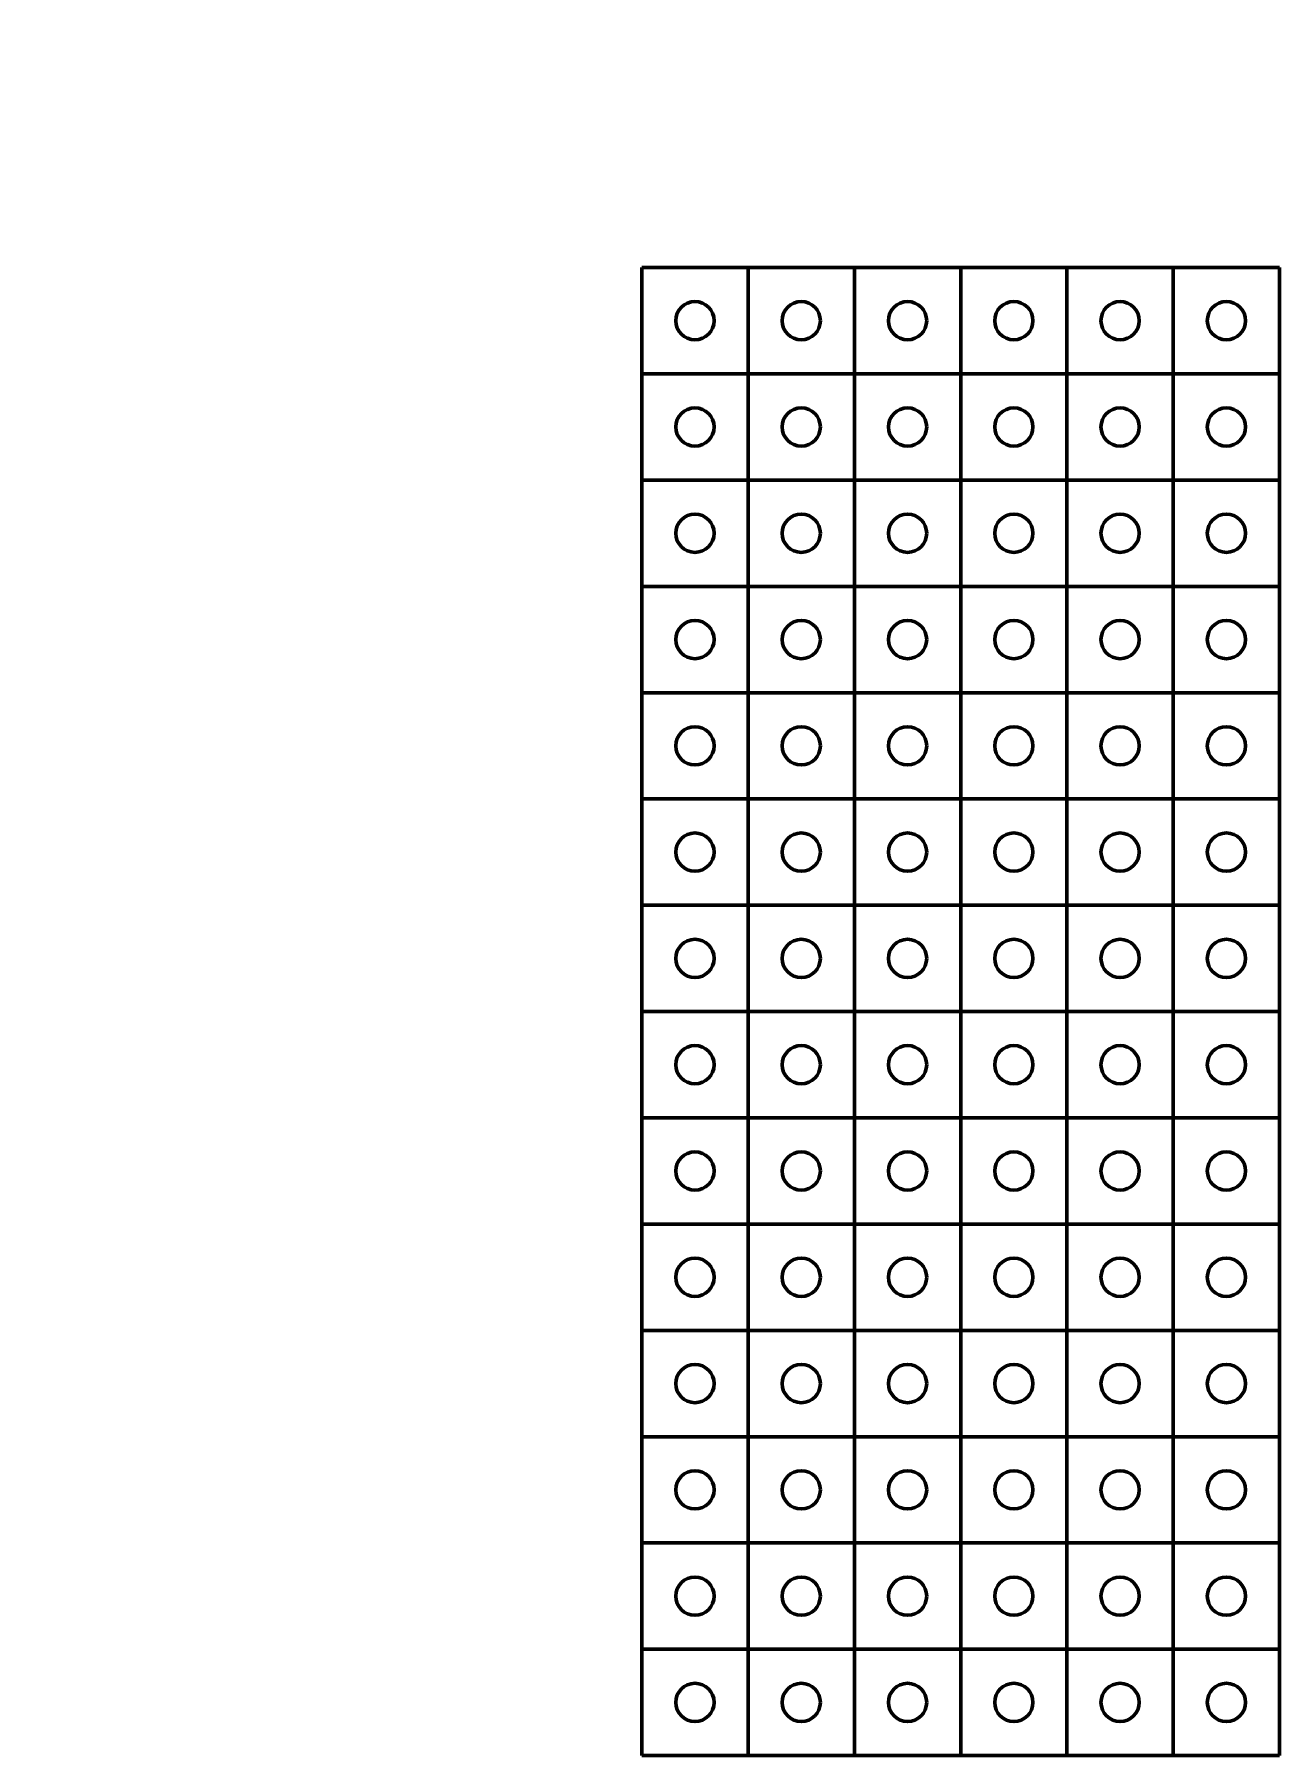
# Model space of a CAD drawing. Header units: millimetres. Extents: x -1927 to 2668, y -5887 to -3281.
# Drawn here: x 2082 to 2668, y -4196 to -3386 of the extents above; entities that cross this region are included whole.
import ezdxf

# ---------------------------------------------------------------- set-up
doc = ezdxf.new("R2010")
doc.units = ezdxf.units.MM
doc.linetypes.add('K5LT_BASIC', pattern=[0])

# ---------------------------------------------------------------- blocks, each defined once
blk = doc.blocks.new('U989')
at = {"color": 150, "linetype": 'K5LT_BASIC', "lineweight": 60, "true_color": 0x0080ff}
for p, q in [((2417.58, -4145.74), (2367.58, -4145.74)), ((2367.58, -4145.74), (2367.58, -4195.74)), ((2417.58, -4195.74), (2417.58, -4145.74)), ((2367.58, -4195.74), (2417.58, -4195.74))]:
    blk.add_line(p, q, dxfattribs=at)
blk = doc.blocks.new('U990')
at = {"color": 150, "linetype": 'K5LT_BASIC', "lineweight": 60, "true_color": 0x0080ff}
for p, q in [((2417.58, -4095.74), (2367.58, -4095.74)), ((2367.58, -4095.74), (2367.58, -4145.74)), ((2417.58, -4145.74), (2417.58, -4095.74)), ((2367.58, -4145.74), (2417.58, -4145.74))]:
    blk.add_line(p, q, dxfattribs=at)
blk = doc.blocks.new('U991')
at = {"color": 150, "linetype": 'K5LT_BASIC', "lineweight": 60, "true_color": 0x0080ff}
for p, q in [((2417.58, -4045.74), (2367.58, -4045.74)), ((2367.58, -4045.74), (2367.58, -4095.74)), ((2417.58, -4095.74), (2417.58, -4045.74)), ((2367.58, -4095.74), (2417.58, -4095.74))]:
    blk.add_line(p, q, dxfattribs=at)
blk = doc.blocks.new('U992')
at = {"color": 150, "linetype": 'K5LT_BASIC', "lineweight": 60, "true_color": 0x0080ff}
for p, q in [((2417.58, -3995.74), (2367.58, -3995.74)), ((2367.58, -3995.74), (2367.58, -4045.74)), ((2417.58, -4045.74), (2417.58, -3995.74)), ((2367.58, -4045.74), (2417.58, -4045.74))]:
    blk.add_line(p, q, dxfattribs=at)
blk = doc.blocks.new('U993')
at = {"color": 150, "linetype": 'K5LT_BASIC', "lineweight": 60, "true_color": 0x0080ff}
for p, q in [((2417.58, -3945.74), (2367.58, -3945.74)), ((2367.58, -3945.74), (2367.58, -3995.74)), ((2417.58, -3995.74), (2417.58, -3945.74)), ((2367.58, -3995.74), (2417.58, -3995.74))]:
    blk.add_line(p, q, dxfattribs=at)
blk = doc.blocks.new('U994')
at = {"color": 150, "linetype": 'K5LT_BASIC', "lineweight": 60, "true_color": 0x0080ff}
for p, q in [((2417.58, -3895.74), (2367.58, -3895.74)), ((2367.58, -3895.74), (2367.58, -3945.74)), ((2417.58, -3945.74), (2417.58, -3895.74)), ((2367.58, -3945.74), (2417.58, -3945.74))]:
    blk.add_line(p, q, dxfattribs=at)
blk = doc.blocks.new('U995')
at = {"color": 150, "linetype": 'K5LT_BASIC', "lineweight": 60, "true_color": 0x0080ff}
for p, q in [((2417.58, -3845.74), (2367.58, -3845.74)), ((2367.58, -3845.74), (2367.58, -3895.74)), ((2417.58, -3895.74), (2417.58, -3845.74)), ((2367.58, -3895.74), (2417.58, -3895.74))]:
    blk.add_line(p, q, dxfattribs=at)
blk = doc.blocks.new('U996')
at = {"color": 150, "linetype": 'K5LT_BASIC', "lineweight": 60, "true_color": 0x0080ff}
for p, q in [((2417.58, -3795.74), (2367.58, -3795.74)), ((2367.58, -3795.74), (2367.58, -3845.74)), ((2417.58, -3845.74), (2417.58, -3795.74)), ((2367.58, -3845.74), (2417.58, -3845.74))]:
    blk.add_line(p, q, dxfattribs=at)
blk = doc.blocks.new('U997')
at = {"color": 150, "linetype": 'K5LT_BASIC', "lineweight": 60, "true_color": 0x0080ff}
for p, q in [((2417.58, -3745.74), (2367.58, -3745.74)), ((2367.58, -3745.74), (2367.58, -3795.74)), ((2417.58, -3795.74), (2417.58, -3745.74)), ((2367.58, -3795.74), (2417.58, -3795.74))]:
    blk.add_line(p, q, dxfattribs=at)
blk = doc.blocks.new('U998')
at = {"color": 150, "linetype": 'K5LT_BASIC', "lineweight": 60, "true_color": 0x0080ff}
for p, q in [((2417.58, -3695.74), (2367.58, -3695.74)), ((2367.58, -3695.74), (2367.58, -3745.74)), ((2417.58, -3745.74), (2417.58, -3695.74)), ((2367.58, -3745.74), (2417.58, -3745.74))]:
    blk.add_line(p, q, dxfattribs=at)
blk = doc.blocks.new('U999')
at = {"color": 150, "linetype": 'K5LT_BASIC', "lineweight": 60, "true_color": 0x0080ff}
for p, q in [((2417.58, -3645.74), (2367.58, -3645.74)), ((2367.58, -3645.74), (2367.58, -3695.74)), ((2417.58, -3695.74), (2417.58, -3645.74)), ((2367.58, -3695.74), (2417.58, -3695.74))]:
    blk.add_line(p, q, dxfattribs=at)
blk = doc.blocks.new('U1000')
at = {"color": 150, "linetype": 'K5LT_BASIC', "lineweight": 60, "true_color": 0x0080ff}
for p, q in [((2417.58, -3595.74), (2367.58, -3595.74)), ((2367.58, -3595.74), (2367.58, -3645.74)), ((2417.58, -3645.74), (2417.58, -3595.74)), ((2367.58, -3645.74), (2417.58, -3645.74))]:
    blk.add_line(p, q, dxfattribs=at)
blk = doc.blocks.new('U1001')
at = {"color": 150, "linetype": 'K5LT_BASIC', "lineweight": 60, "true_color": 0x0080ff}
for p, q in [((2417.58, -3545.74), (2367.58, -3545.74)), ((2367.58, -3545.74), (2367.58, -3595.74)), ((2417.58, -3595.74), (2417.58, -3545.74)), ((2367.58, -3595.74), (2417.58, -3595.74))]:
    blk.add_line(p, q, dxfattribs=at)
blk = doc.blocks.new('U1002')
at = {"color": 150, "linetype": 'K5LT_BASIC', "lineweight": 60, "true_color": 0x0080ff}
for p, q in [((2417.58, -3495.74), (2367.58, -3495.74)), ((2367.58, -3495.74), (2367.58, -3545.74)), ((2417.58, -3545.74), (2417.58, -3495.74)), ((2367.58, -3545.74), (2417.58, -3545.74))]:
    blk.add_line(p, q, dxfattribs=at)
blk = doc.blocks.new('U1003')
at = {"color": 150, "linetype": 'K5LT_BASIC', "lineweight": 60, "true_color": 0x0080ff}
for p, q in [((2467.58, -4145.74), (2417.58, -4145.74)), ((2417.58, -4145.74), (2417.58, -4195.74)), ((2467.58, -4195.74), (2467.58, -4145.74)), ((2417.58, -4195.74), (2467.58, -4195.74))]:
    blk.add_line(p, q, dxfattribs=at)
blk = doc.blocks.new('U1004')
at = {"color": 150, "linetype": 'K5LT_BASIC', "lineweight": 60, "true_color": 0x0080ff}
for p, q in [((2467.58, -4095.74), (2417.58, -4095.74)), ((2417.58, -4095.74), (2417.58, -4145.74)), ((2467.58, -4145.74), (2467.58, -4095.74)), ((2417.58, -4145.74), (2467.58, -4145.74))]:
    blk.add_line(p, q, dxfattribs=at)
blk = doc.blocks.new('U1005')
at = {"color": 150, "linetype": 'K5LT_BASIC', "lineweight": 60, "true_color": 0x0080ff}
for p, q in [((2467.58, -4045.74), (2417.58, -4045.74)), ((2417.58, -4045.74), (2417.58, -4095.74)), ((2467.58, -4095.74), (2467.58, -4045.74)), ((2417.58, -4095.74), (2467.58, -4095.74))]:
    blk.add_line(p, q, dxfattribs=at)
blk = doc.blocks.new('U1006')
at = {"color": 150, "linetype": 'K5LT_BASIC', "lineweight": 60, "true_color": 0x0080ff}
for p, q in [((2467.58, -3995.74), (2417.58, -3995.74)), ((2417.58, -3995.74), (2417.58, -4045.74)), ((2467.58, -4045.74), (2467.58, -3995.74)), ((2417.58, -4045.74), (2467.58, -4045.74))]:
    blk.add_line(p, q, dxfattribs=at)
blk = doc.blocks.new('U1007')
at = {"color": 150, "linetype": 'K5LT_BASIC', "lineweight": 60, "true_color": 0x0080ff}
for p, q in [((2467.58, -3945.74), (2417.58, -3945.74)), ((2417.58, -3945.74), (2417.58, -3995.74)), ((2467.58, -3995.74), (2467.58, -3945.74)), ((2417.58, -3995.74), (2467.58, -3995.74))]:
    blk.add_line(p, q, dxfattribs=at)
blk = doc.blocks.new('U1008')
at = {"color": 150, "linetype": 'K5LT_BASIC', "lineweight": 60, "true_color": 0x0080ff}
for p, q in [((2467.58, -3895.74), (2417.58, -3895.74)), ((2417.58, -3895.74), (2417.58, -3945.74)), ((2467.58, -3945.74), (2467.58, -3895.74)), ((2417.58, -3945.74), (2467.58, -3945.74))]:
    blk.add_line(p, q, dxfattribs=at)
blk = doc.blocks.new('U1009')
at = {"color": 150, "linetype": 'K5LT_BASIC', "lineweight": 60, "true_color": 0x0080ff}
for p, q in [((2467.58, -3845.74), (2417.58, -3845.74)), ((2417.58, -3845.74), (2417.58, -3895.74)), ((2467.58, -3895.74), (2467.58, -3845.74)), ((2417.58, -3895.74), (2467.58, -3895.74))]:
    blk.add_line(p, q, dxfattribs=at)
blk = doc.blocks.new('U1010')
at = {"color": 150, "linetype": 'K5LT_BASIC', "lineweight": 60, "true_color": 0x0080ff}
for p, q in [((2467.58, -3795.74), (2417.58, -3795.74)), ((2417.58, -3795.74), (2417.58, -3845.74)), ((2467.58, -3845.74), (2467.58, -3795.74)), ((2417.58, -3845.74), (2467.58, -3845.74))]:
    blk.add_line(p, q, dxfattribs=at)
blk = doc.blocks.new('U1011')
at = {"color": 150, "linetype": 'K5LT_BASIC', "lineweight": 60, "true_color": 0x0080ff}
for p, q in [((2467.58, -3745.74), (2417.58, -3745.74)), ((2417.58, -3745.74), (2417.58, -3795.74)), ((2467.58, -3795.74), (2467.58, -3745.74)), ((2417.58, -3795.74), (2467.58, -3795.74))]:
    blk.add_line(p, q, dxfattribs=at)
blk = doc.blocks.new('U1012')
at = {"color": 150, "linetype": 'K5LT_BASIC', "lineweight": 60, "true_color": 0x0080ff}
for p, q in [((2467.58, -3695.74), (2417.58, -3695.74)), ((2417.58, -3695.74), (2417.58, -3745.74)), ((2467.58, -3745.74), (2467.58, -3695.74)), ((2417.58, -3745.74), (2467.58, -3745.74))]:
    blk.add_line(p, q, dxfattribs=at)
blk = doc.blocks.new('U1013')
at = {"color": 150, "linetype": 'K5LT_BASIC', "lineweight": 60, "true_color": 0x0080ff}
for p, q in [((2467.58, -3645.74), (2417.58, -3645.74)), ((2417.58, -3645.74), (2417.58, -3695.74)), ((2467.58, -3695.74), (2467.58, -3645.74)), ((2417.58, -3695.74), (2467.58, -3695.74))]:
    blk.add_line(p, q, dxfattribs=at)
blk = doc.blocks.new('U1014')
at = {"color": 150, "linetype": 'K5LT_BASIC', "lineweight": 60, "true_color": 0x0080ff}
for p, q in [((2467.58, -3595.74), (2417.58, -3595.74)), ((2417.58, -3595.74), (2417.58, -3645.74)), ((2467.58, -3645.74), (2467.58, -3595.74)), ((2417.58, -3645.74), (2467.58, -3645.74))]:
    blk.add_line(p, q, dxfattribs=at)
blk = doc.blocks.new('U1015')
at = {"color": 150, "linetype": 'K5LT_BASIC', "lineweight": 60, "true_color": 0x0080ff}
for p, q in [((2467.58, -3545.74), (2417.58, -3545.74)), ((2417.58, -3545.74), (2417.58, -3595.74)), ((2467.58, -3595.74), (2467.58, -3545.74)), ((2417.58, -3595.74), (2467.58, -3595.74))]:
    blk.add_line(p, q, dxfattribs=at)
blk = doc.blocks.new('U1016')
at = {"color": 150, "linetype": 'K5LT_BASIC', "lineweight": 60, "true_color": 0x0080ff}
for p, q in [((2467.58, -3495.74), (2417.58, -3495.74)), ((2417.58, -3495.74), (2417.58, -3545.74)), ((2467.58, -3545.74), (2467.58, -3495.74)), ((2417.58, -3545.74), (2467.58, -3545.74))]:
    blk.add_line(p, q, dxfattribs=at)
blk = doc.blocks.new('U1017')
at = {"color": 150, "linetype": 'K5LT_BASIC', "lineweight": 60, "true_color": 0x0080ff}
for p, q in [((2517.58, -4145.74), (2467.58, -4145.74)), ((2467.58, -4145.74), (2467.58, -4195.74)), ((2517.58, -4195.74), (2517.58, -4145.74)), ((2467.58, -4195.74), (2517.58, -4195.74))]:
    blk.add_line(p, q, dxfattribs=at)
blk = doc.blocks.new('U1018')
at = {"color": 150, "linetype": 'K5LT_BASIC', "lineweight": 60, "true_color": 0x0080ff}
for p, q in [((2517.58, -4095.74), (2467.58, -4095.74)), ((2467.58, -4095.74), (2467.58, -4145.74)), ((2517.58, -4145.74), (2517.58, -4095.74)), ((2467.58, -4145.74), (2517.58, -4145.74))]:
    blk.add_line(p, q, dxfattribs=at)
blk = doc.blocks.new('U1019')
at = {"color": 150, "linetype": 'K5LT_BASIC', "lineweight": 60, "true_color": 0x0080ff}
for p, q in [((2517.58, -4045.74), (2467.58, -4045.74)), ((2467.58, -4045.74), (2467.58, -4095.74)), ((2517.58, -4095.74), (2517.58, -4045.74)), ((2467.58, -4095.74), (2517.58, -4095.74))]:
    blk.add_line(p, q, dxfattribs=at)
blk = doc.blocks.new('U1020')
at = {"color": 150, "linetype": 'K5LT_BASIC', "lineweight": 60, "true_color": 0x0080ff}
for p, q in [((2517.58, -3995.74), (2467.58, -3995.74)), ((2467.58, -3995.74), (2467.58, -4045.74)), ((2517.58, -4045.74), (2517.58, -3995.74)), ((2467.58, -4045.74), (2517.58, -4045.74))]:
    blk.add_line(p, q, dxfattribs=at)
blk = doc.blocks.new('U1021')
at = {"color": 150, "linetype": 'K5LT_BASIC', "lineweight": 60, "true_color": 0x0080ff}
for p, q in [((2517.58, -3945.74), (2467.58, -3945.74)), ((2467.58, -3945.74), (2467.58, -3995.74)), ((2517.58, -3995.74), (2517.58, -3945.74)), ((2467.58, -3995.74), (2517.58, -3995.74))]:
    blk.add_line(p, q, dxfattribs=at)
blk = doc.blocks.new('U1022')
at = {"color": 150, "linetype": 'K5LT_BASIC', "lineweight": 60, "true_color": 0x0080ff}
for p, q in [((2517.58, -3895.74), (2467.58, -3895.74)), ((2467.58, -3895.74), (2467.58, -3945.74)), ((2517.58, -3945.74), (2517.58, -3895.74)), ((2467.58, -3945.74), (2517.58, -3945.74))]:
    blk.add_line(p, q, dxfattribs=at)
blk = doc.blocks.new('U1023')
at = {"color": 150, "linetype": 'K5LT_BASIC', "lineweight": 60, "true_color": 0x0080ff}
for p, q in [((2517.58, -3845.74), (2467.58, -3845.74)), ((2467.58, -3845.74), (2467.58, -3895.74)), ((2517.58, -3895.74), (2517.58, -3845.74)), ((2467.58, -3895.74), (2517.58, -3895.74))]:
    blk.add_line(p, q, dxfattribs=at)
blk = doc.blocks.new('U1024')
at = {"color": 150, "linetype": 'K5LT_BASIC', "lineweight": 60, "true_color": 0x0080ff}
for p, q in [((2517.58, -3795.74), (2467.58, -3795.74)), ((2467.58, -3795.74), (2467.58, -3845.74)), ((2517.58, -3845.74), (2517.58, -3795.74)), ((2467.58, -3845.74), (2517.58, -3845.74))]:
    blk.add_line(p, q, dxfattribs=at)
blk = doc.blocks.new('U1025')
at = {"color": 150, "linetype": 'K5LT_BASIC', "lineweight": 60, "true_color": 0x0080ff}
for p, q in [((2517.58, -3745.74), (2467.58, -3745.74)), ((2467.58, -3745.74), (2467.58, -3795.74)), ((2517.58, -3795.74), (2517.58, -3745.74)), ((2467.58, -3795.74), (2517.58, -3795.74))]:
    blk.add_line(p, q, dxfattribs=at)
blk = doc.blocks.new('U1026')
at = {"color": 150, "linetype": 'K5LT_BASIC', "lineweight": 60, "true_color": 0x0080ff}
for p, q in [((2517.58, -3695.74), (2467.58, -3695.74)), ((2467.58, -3695.74), (2467.58, -3745.74)), ((2517.58, -3745.74), (2517.58, -3695.74)), ((2467.58, -3745.74), (2517.58, -3745.74))]:
    blk.add_line(p, q, dxfattribs=at)
blk = doc.blocks.new('U1027')
at = {"color": 150, "linetype": 'K5LT_BASIC', "lineweight": 60, "true_color": 0x0080ff}
for p, q in [((2517.58, -3645.74), (2467.58, -3645.74)), ((2467.58, -3645.74), (2467.58, -3695.74)), ((2517.58, -3695.74), (2517.58, -3645.74)), ((2467.58, -3695.74), (2517.58, -3695.74))]:
    blk.add_line(p, q, dxfattribs=at)
blk = doc.blocks.new('U1028')
at = {"color": 150, "linetype": 'K5LT_BASIC', "lineweight": 60, "true_color": 0x0080ff}
for p, q in [((2517.58, -3595.74), (2467.58, -3595.74)), ((2467.58, -3595.74), (2467.58, -3645.74)), ((2517.58, -3645.74), (2517.58, -3595.74)), ((2467.58, -3645.74), (2517.58, -3645.74))]:
    blk.add_line(p, q, dxfattribs=at)
blk = doc.blocks.new('U1029')
at = {"color": 150, "linetype": 'K5LT_BASIC', "lineweight": 60, "true_color": 0x0080ff}
for p, q in [((2517.58, -3545.74), (2467.58, -3545.74)), ((2467.58, -3545.74), (2467.58, -3595.74)), ((2517.58, -3595.74), (2517.58, -3545.74)), ((2467.58, -3595.74), (2517.58, -3595.74))]:
    blk.add_line(p, q, dxfattribs=at)
blk = doc.blocks.new('U1030')
at = {"color": 150, "linetype": 'K5LT_BASIC', "lineweight": 60, "true_color": 0x0080ff}
for p, q in [((2517.58, -3495.74), (2467.58, -3495.74)), ((2467.58, -3495.74), (2467.58, -3545.74)), ((2517.58, -3545.74), (2517.58, -3495.74)), ((2467.58, -3545.74), (2517.58, -3545.74))]:
    blk.add_line(p, q, dxfattribs=at)
blk = doc.blocks.new('U1031')
at = {"color": 150, "linetype": 'K5LT_BASIC', "lineweight": 60, "true_color": 0x0080ff}
for p, q in [((2567.58, -4145.74), (2517.58, -4145.74)), ((2517.58, -4145.74), (2517.58, -4195.74)), ((2567.58, -4195.74), (2567.58, -4145.74)), ((2517.58, -4195.74), (2567.58, -4195.74))]:
    blk.add_line(p, q, dxfattribs=at)
blk = doc.blocks.new('U1032')
at = {"color": 150, "linetype": 'K5LT_BASIC', "lineweight": 60, "true_color": 0x0080ff}
for p, q in [((2567.58, -4095.74), (2517.58, -4095.74)), ((2517.58, -4095.74), (2517.58, -4145.74)), ((2567.58, -4145.74), (2567.58, -4095.74)), ((2517.58, -4145.74), (2567.58, -4145.74))]:
    blk.add_line(p, q, dxfattribs=at)
blk = doc.blocks.new('U1033')
at = {"color": 150, "linetype": 'K5LT_BASIC', "lineweight": 60, "true_color": 0x0080ff}
for p, q in [((2567.58, -4045.74), (2517.58, -4045.74)), ((2517.58, -4045.74), (2517.58, -4095.74)), ((2567.58, -4095.74), (2567.58, -4045.74)), ((2517.58, -4095.74), (2567.58, -4095.74))]:
    blk.add_line(p, q, dxfattribs=at)
blk = doc.blocks.new('U1034')
at = {"color": 150, "linetype": 'K5LT_BASIC', "lineweight": 60, "true_color": 0x0080ff}
for p, q in [((2567.58, -3995.74), (2517.58, -3995.74)), ((2517.58, -3995.74), (2517.58, -4045.74)), ((2567.58, -4045.74), (2567.58, -3995.74)), ((2517.58, -4045.74), (2567.58, -4045.74))]:
    blk.add_line(p, q, dxfattribs=at)
blk = doc.blocks.new('U1035')
at = {"color": 150, "linetype": 'K5LT_BASIC', "lineweight": 60, "true_color": 0x0080ff}
for p, q in [((2567.58, -3945.74), (2517.58, -3945.74)), ((2517.58, -3945.74), (2517.58, -3995.74)), ((2567.58, -3995.74), (2567.58, -3945.74)), ((2517.58, -3995.74), (2567.58, -3995.74))]:
    blk.add_line(p, q, dxfattribs=at)
blk = doc.blocks.new('U1036')
at = {"color": 150, "linetype": 'K5LT_BASIC', "lineweight": 60, "true_color": 0x0080ff}
for p, q in [((2567.58, -3895.74), (2517.58, -3895.74)), ((2517.58, -3895.74), (2517.58, -3945.74)), ((2567.58, -3945.74), (2567.58, -3895.74)), ((2517.58, -3945.74), (2567.58, -3945.74))]:
    blk.add_line(p, q, dxfattribs=at)
blk = doc.blocks.new('U1037')
at = {"color": 150, "linetype": 'K5LT_BASIC', "lineweight": 60, "true_color": 0x0080ff}
for p, q in [((2567.58, -3845.74), (2517.58, -3845.74)), ((2517.58, -3845.74), (2517.58, -3895.74)), ((2567.58, -3895.74), (2567.58, -3845.74)), ((2517.58, -3895.74), (2567.58, -3895.74))]:
    blk.add_line(p, q, dxfattribs=at)
blk = doc.blocks.new('U1038')
at = {"color": 150, "linetype": 'K5LT_BASIC', "lineweight": 60, "true_color": 0x0080ff}
for p, q in [((2567.58, -3795.74), (2517.58, -3795.74)), ((2517.58, -3795.74), (2517.58, -3845.74)), ((2567.58, -3845.74), (2567.58, -3795.74)), ((2517.58, -3845.74), (2567.58, -3845.74))]:
    blk.add_line(p, q, dxfattribs=at)
blk = doc.blocks.new('U1039')
at = {"color": 150, "linetype": 'K5LT_BASIC', "lineweight": 60, "true_color": 0x0080ff}
for p, q in [((2567.58, -3745.74), (2517.58, -3745.74)), ((2517.58, -3745.74), (2517.58, -3795.74)), ((2567.58, -3795.74), (2567.58, -3745.74)), ((2517.58, -3795.74), (2567.58, -3795.74))]:
    blk.add_line(p, q, dxfattribs=at)
blk = doc.blocks.new('U1040')
at = {"color": 150, "linetype": 'K5LT_BASIC', "lineweight": 60, "true_color": 0x0080ff}
for p, q in [((2567.58, -3695.74), (2517.58, -3695.74)), ((2517.58, -3695.74), (2517.58, -3745.74)), ((2567.58, -3745.74), (2567.58, -3695.74)), ((2517.58, -3745.74), (2567.58, -3745.74))]:
    blk.add_line(p, q, dxfattribs=at)
blk = doc.blocks.new('U1041')
at = {"color": 150, "linetype": 'K5LT_BASIC', "lineweight": 60, "true_color": 0x0080ff}
for p, q in [((2567.58, -3645.74), (2517.58, -3645.74)), ((2517.58, -3645.74), (2517.58, -3695.74)), ((2567.58, -3695.74), (2567.58, -3645.74)), ((2517.58, -3695.74), (2567.58, -3695.74))]:
    blk.add_line(p, q, dxfattribs=at)
blk = doc.blocks.new('U1042')
at = {"color": 150, "linetype": 'K5LT_BASIC', "lineweight": 60, "true_color": 0x0080ff}
for p, q in [((2567.58, -3595.74), (2517.58, -3595.74)), ((2517.58, -3595.74), (2517.58, -3645.74)), ((2567.58, -3645.74), (2567.58, -3595.74)), ((2517.58, -3645.74), (2567.58, -3645.74))]:
    blk.add_line(p, q, dxfattribs=at)
blk = doc.blocks.new('U1043')
at = {"color": 150, "linetype": 'K5LT_BASIC', "lineweight": 60, "true_color": 0x0080ff}
for p, q in [((2567.58, -3545.74), (2517.58, -3545.74)), ((2517.58, -3545.74), (2517.58, -3595.74)), ((2567.58, -3595.74), (2567.58, -3545.74)), ((2517.58, -3595.74), (2567.58, -3595.74))]:
    blk.add_line(p, q, dxfattribs=at)
blk = doc.blocks.new('U1044')
at = {"color": 150, "linetype": 'K5LT_BASIC', "lineweight": 60, "true_color": 0x0080ff}
for p, q in [((2567.58, -3495.74), (2517.58, -3495.74)), ((2517.58, -3495.74), (2517.58, -3545.74)), ((2567.58, -3545.74), (2567.58, -3495.74)), ((2517.58, -3545.74), (2567.58, -3545.74))]:
    blk.add_line(p, q, dxfattribs=at)
blk = doc.blocks.new('U1045')
at = {"color": 150, "linetype": 'K5LT_BASIC', "lineweight": 60, "true_color": 0x0080ff}
for p, q in [((2617.58, -4145.74), (2567.58, -4145.74)), ((2567.58, -4145.74), (2567.58, -4195.74)), ((2617.58, -4195.74), (2617.58, -4145.74)), ((2567.58, -4195.74), (2617.58, -4195.74))]:
    blk.add_line(p, q, dxfattribs=at)
blk = doc.blocks.new('U1046')
at = {"color": 150, "linetype": 'K5LT_BASIC', "lineweight": 60, "true_color": 0x0080ff}
for p, q in [((2617.58, -4095.74), (2567.58, -4095.74)), ((2567.58, -4095.74), (2567.58, -4145.74)), ((2617.58, -4145.74), (2617.58, -4095.74)), ((2567.58, -4145.74), (2617.58, -4145.74))]:
    blk.add_line(p, q, dxfattribs=at)
blk = doc.blocks.new('U1047')
at = {"color": 150, "linetype": 'K5LT_BASIC', "lineweight": 60, "true_color": 0x0080ff}
for p, q in [((2617.58, -4045.74), (2567.58, -4045.74)), ((2567.58, -4045.74), (2567.58, -4095.74)), ((2617.58, -4095.74), (2617.58, -4045.74)), ((2567.58, -4095.74), (2617.58, -4095.74))]:
    blk.add_line(p, q, dxfattribs=at)
blk = doc.blocks.new('U1048')
at = {"color": 150, "linetype": 'K5LT_BASIC', "lineweight": 60, "true_color": 0x0080ff}
for p, q in [((2617.58, -3995.74), (2567.58, -3995.74)), ((2567.58, -3995.74), (2567.58, -4045.74)), ((2617.58, -4045.74), (2617.58, -3995.74)), ((2567.58, -4045.74), (2617.58, -4045.74))]:
    blk.add_line(p, q, dxfattribs=at)
blk = doc.blocks.new('U1049')
at = {"color": 150, "linetype": 'K5LT_BASIC', "lineweight": 60, "true_color": 0x0080ff}
for p, q in [((2617.58, -3945.74), (2567.58, -3945.74)), ((2567.58, -3945.74), (2567.58, -3995.74)), ((2617.58, -3995.74), (2617.58, -3945.74)), ((2567.58, -3995.74), (2617.58, -3995.74))]:
    blk.add_line(p, q, dxfattribs=at)
blk = doc.blocks.new('U1050')
at = {"color": 150, "linetype": 'K5LT_BASIC', "lineweight": 60, "true_color": 0x0080ff}
for p, q in [((2617.58, -3895.74), (2567.58, -3895.74)), ((2567.58, -3895.74), (2567.58, -3945.74)), ((2617.58, -3945.74), (2617.58, -3895.74)), ((2567.58, -3945.74), (2617.58, -3945.74))]:
    blk.add_line(p, q, dxfattribs=at)
blk = doc.blocks.new('U1051')
at = {"color": 150, "linetype": 'K5LT_BASIC', "lineweight": 60, "true_color": 0x0080ff}
for p, q in [((2617.58, -3845.74), (2567.58, -3845.74)), ((2567.58, -3845.74), (2567.58, -3895.74)), ((2617.58, -3895.74), (2617.58, -3845.74)), ((2567.58, -3895.74), (2617.58, -3895.74))]:
    blk.add_line(p, q, dxfattribs=at)
blk = doc.blocks.new('U1052')
at = {"color": 150, "linetype": 'K5LT_BASIC', "lineweight": 60, "true_color": 0x0080ff}
for p, q in [((2617.58, -3795.74), (2567.58, -3795.74)), ((2567.58, -3795.74), (2567.58, -3845.74)), ((2617.58, -3845.74), (2617.58, -3795.74)), ((2567.58, -3845.74), (2617.58, -3845.74))]:
    blk.add_line(p, q, dxfattribs=at)
blk = doc.blocks.new('U1053')
at = {"color": 150, "linetype": 'K5LT_BASIC', "lineweight": 60, "true_color": 0x0080ff}
for p, q in [((2617.58, -3745.74), (2567.58, -3745.74)), ((2567.58, -3745.74), (2567.58, -3795.74)), ((2617.58, -3795.74), (2617.58, -3745.74)), ((2567.58, -3795.74), (2617.58, -3795.74))]:
    blk.add_line(p, q, dxfattribs=at)
blk = doc.blocks.new('U1054')
at = {"color": 150, "linetype": 'K5LT_BASIC', "lineweight": 60, "true_color": 0x0080ff}
for p, q in [((2617.58, -3695.74), (2567.58, -3695.74)), ((2567.58, -3695.74), (2567.58, -3745.74)), ((2617.58, -3745.74), (2617.58, -3695.74)), ((2567.58, -3745.74), (2617.58, -3745.74))]:
    blk.add_line(p, q, dxfattribs=at)
blk = doc.blocks.new('U1055')
at = {"color": 150, "linetype": 'K5LT_BASIC', "lineweight": 60, "true_color": 0x0080ff}
for p, q in [((2617.58, -3645.74), (2567.58, -3645.74)), ((2567.58, -3645.74), (2567.58, -3695.74)), ((2617.58, -3695.74), (2617.58, -3645.74)), ((2567.58, -3695.74), (2617.58, -3695.74))]:
    blk.add_line(p, q, dxfattribs=at)
blk = doc.blocks.new('U1056')
at = {"color": 150, "linetype": 'K5LT_BASIC', "lineweight": 60, "true_color": 0x0080ff}
for p, q in [((2617.58, -3595.74), (2567.58, -3595.74)), ((2567.58, -3595.74), (2567.58, -3645.74)), ((2617.58, -3645.74), (2617.58, -3595.74)), ((2567.58, -3645.74), (2617.58, -3645.74))]:
    blk.add_line(p, q, dxfattribs=at)
blk = doc.blocks.new('U1057')
at = {"color": 150, "linetype": 'K5LT_BASIC', "lineweight": 60, "true_color": 0x0080ff}
for p, q in [((2617.58, -3545.74), (2567.58, -3545.74)), ((2567.58, -3545.74), (2567.58, -3595.74)), ((2617.58, -3595.74), (2617.58, -3545.74)), ((2567.58, -3595.74), (2617.58, -3595.74))]:
    blk.add_line(p, q, dxfattribs=at)
blk = doc.blocks.new('U1058')
at = {"color": 150, "linetype": 'K5LT_BASIC', "lineweight": 60, "true_color": 0x0080ff}
for p, q in [((2617.58, -3495.74), (2567.58, -3495.74)), ((2567.58, -3495.74), (2567.58, -3545.74)), ((2617.58, -3545.74), (2617.58, -3495.74)), ((2567.58, -3545.74), (2617.58, -3545.74))]:
    blk.add_line(p, q, dxfattribs=at)
blk = doc.blocks.new('U1059')
at = {"color": 150, "linetype": 'K5LT_BASIC', "lineweight": 60, "true_color": 0x0080ff}
for p, q in [((2667.58, -4145.74), (2617.58, -4145.74)), ((2617.58, -4145.74), (2617.58, -4195.74)), ((2667.58, -4195.74), (2667.58, -4145.74)), ((2617.58, -4195.74), (2667.58, -4195.74))]:
    blk.add_line(p, q, dxfattribs=at)
blk = doc.blocks.new('U1060')
at = {"color": 150, "linetype": 'K5LT_BASIC', "lineweight": 60, "true_color": 0x0080ff}
for p, q in [((2667.58, -4095.74), (2617.58, -4095.74)), ((2617.58, -4095.74), (2617.58, -4145.74)), ((2667.58, -4145.74), (2667.58, -4095.74)), ((2617.58, -4145.74), (2667.58, -4145.74))]:
    blk.add_line(p, q, dxfattribs=at)
blk = doc.blocks.new('U1061')
at = {"color": 150, "linetype": 'K5LT_BASIC', "lineweight": 60, "true_color": 0x0080ff}
for p, q in [((2667.58, -4045.74), (2617.58, -4045.74)), ((2617.58, -4045.74), (2617.58, -4095.74)), ((2667.58, -4095.74), (2667.58, -4045.74)), ((2617.58, -4095.74), (2667.58, -4095.74))]:
    blk.add_line(p, q, dxfattribs=at)
blk = doc.blocks.new('U1062')
at = {"color": 150, "linetype": 'K5LT_BASIC', "lineweight": 60, "true_color": 0x0080ff}
for p, q in [((2667.58, -3995.74), (2617.58, -3995.74)), ((2617.58, -3995.74), (2617.58, -4045.74)), ((2667.58, -4045.74), (2667.58, -3995.74)), ((2617.58, -4045.74), (2667.58, -4045.74))]:
    blk.add_line(p, q, dxfattribs=at)
blk = doc.blocks.new('U1063')
at = {"color": 150, "linetype": 'K5LT_BASIC', "lineweight": 60, "true_color": 0x0080ff}
for p, q in [((2667.58, -3945.74), (2617.58, -3945.74)), ((2617.58, -3945.74), (2617.58, -3995.74)), ((2667.58, -3995.74), (2667.58, -3945.74)), ((2617.58, -3995.74), (2667.58, -3995.74))]:
    blk.add_line(p, q, dxfattribs=at)
blk = doc.blocks.new('U1064')
at = {"color": 150, "linetype": 'K5LT_BASIC', "lineweight": 60, "true_color": 0x0080ff}
for p, q in [((2667.58, -3895.74), (2617.58, -3895.74)), ((2617.58, -3895.74), (2617.58, -3945.74)), ((2667.58, -3945.74), (2667.58, -3895.74)), ((2617.58, -3945.74), (2667.58, -3945.74))]:
    blk.add_line(p, q, dxfattribs=at)
blk = doc.blocks.new('U1065')
at = {"color": 150, "linetype": 'K5LT_BASIC', "lineweight": 60, "true_color": 0x0080ff}
for p, q in [((2667.58, -3845.74), (2617.58, -3845.74)), ((2617.58, -3845.74), (2617.58, -3895.74)), ((2667.58, -3895.74), (2667.58, -3845.74)), ((2617.58, -3895.74), (2667.58, -3895.74))]:
    blk.add_line(p, q, dxfattribs=at)
blk = doc.blocks.new('U1066')
at = {"color": 150, "linetype": 'K5LT_BASIC', "lineweight": 60, "true_color": 0x0080ff}
for p, q in [((2667.58, -3795.74), (2617.58, -3795.74)), ((2617.58, -3795.74), (2617.58, -3845.74)), ((2667.58, -3845.74), (2667.58, -3795.74)), ((2617.58, -3845.74), (2667.58, -3845.74))]:
    blk.add_line(p, q, dxfattribs=at)
blk = doc.blocks.new('U1067')
at = {"color": 150, "linetype": 'K5LT_BASIC', "lineweight": 60, "true_color": 0x0080ff}
for p, q in [((2667.58, -3745.74), (2617.58, -3745.74)), ((2617.58, -3745.74), (2617.58, -3795.74)), ((2667.58, -3795.74), (2667.58, -3745.74)), ((2617.58, -3795.74), (2667.58, -3795.74))]:
    blk.add_line(p, q, dxfattribs=at)
blk = doc.blocks.new('U1068')
at = {"color": 150, "linetype": 'K5LT_BASIC', "lineweight": 60, "true_color": 0x0080ff}
for p, q in [((2667.58, -3695.74), (2617.58, -3695.74)), ((2617.58, -3695.74), (2617.58, -3745.74)), ((2667.58, -3745.74), (2667.58, -3695.74)), ((2617.58, -3745.74), (2667.58, -3745.74))]:
    blk.add_line(p, q, dxfattribs=at)
blk = doc.blocks.new('U1069')
at = {"color": 150, "linetype": 'K5LT_BASIC', "lineweight": 60, "true_color": 0x0080ff}
for p, q in [((2667.58, -3645.74), (2617.58, -3645.74)), ((2617.58, -3645.74), (2617.58, -3695.74)), ((2667.58, -3695.74), (2667.58, -3645.74)), ((2617.58, -3695.74), (2667.58, -3695.74))]:
    blk.add_line(p, q, dxfattribs=at)
blk = doc.blocks.new('U1070')
at = {"color": 150, "linetype": 'K5LT_BASIC', "lineweight": 60, "true_color": 0x0080ff}
for p, q in [((2667.58, -3595.74), (2617.58, -3595.74)), ((2617.58, -3595.74), (2617.58, -3645.74)), ((2667.58, -3645.74), (2667.58, -3595.74)), ((2617.58, -3645.74), (2667.58, -3645.74))]:
    blk.add_line(p, q, dxfattribs=at)
blk = doc.blocks.new('U1071')
at = {"color": 150, "linetype": 'K5LT_BASIC', "lineweight": 60, "true_color": 0x0080ff}
for p, q in [((2667.58, -3545.74), (2617.58, -3545.74)), ((2617.58, -3545.74), (2617.58, -3595.74)), ((2667.58, -3595.74), (2667.58, -3545.74)), ((2617.58, -3595.74), (2667.58, -3595.74))]:
    blk.add_line(p, q, dxfattribs=at)
blk = doc.blocks.new('U1072')
at = {"color": 150, "linetype": 'K5LT_BASIC', "lineweight": 60, "true_color": 0x0080ff}
for p, q in [((2667.58, -3495.74), (2617.58, -3495.74)), ((2617.58, -3495.74), (2617.58, -3545.74)), ((2667.58, -3545.74), (2667.58, -3495.74)), ((2617.58, -3545.74), (2667.58, -3545.74))]:
    blk.add_line(p, q, dxfattribs=at)

msp = doc.modelspace()

# ---------------------------------------------------------------- linework, layer by layer
at = {"color": 150, "linetype": 'K5LT_BASIC', "lineweight": 60, "true_color": 0x0080ff}
for centre in [(2392.58, -3520.74), (2442.58, -3520.74), (2492.58, -3520.74), (2542.58, -3520.74), (2592.58, -3520.74), (2642.58, -3520.74), (2392.58, -3570.74), (2442.58, -3570.74), (2492.58, -3570.74), (2542.58, -3570.74), (2592.58, -3570.74), (2642.58, -3570.74), (2392.58, -3620.74), (2442.58, -3620.74), (2492.58, -3620.74), (2542.58, -3620.74), (2592.58, -3620.74), (2642.58, -3620.74), (2392.58, -3670.74), (2442.58, -3670.74), (2492.58, -3670.74), (2542.58, -3670.74), (2592.58, -3670.74), (2642.58, -3670.74), (2392.58, -3720.74), (2442.58, -3720.74), (2492.58, -3720.74), (2542.58, -3720.74), (2592.58, -3720.74), (2642.58, -3720.74), (2392.58, -3770.74), (2442.58, -3770.74), (2492.58, -3770.74), (2542.58, -3770.74), (2592.58, -3770.74), (2642.58, -3770.74), (2392.58, -3820.74), (2442.58, -3820.74), (2492.58, -3820.74), (2542.58, -3820.74), (2592.58, -3820.74), (2642.58, -3820.74), (2392.58, -3870.74), (2442.58, -3870.74), (2492.58, -3870.74), (2542.58, -3870.74), (2592.58, -3870.74), (2642.58, -3870.74), (2392.58, -3920.74), (2442.58, -3920.74), (2492.58, -3920.74), (2542.58, -3920.74), (2592.58, -3920.74), (2642.58, -3920.74), (2392.58, -3970.74), (2442.58, -3970.74), (2492.58, -3970.74), (2542.58, -3970.74), (2592.58, -3970.74), (2642.58, -3970.74), (2392.58, -4020.74), (2442.58, -4020.74), (2492.58, -4020.74), (2542.58, -4020.74), (2592.58, -4020.74), (2642.58, -4020.74), (2392.58, -4070.74), (2442.58, -4070.74), (2492.58, -4070.74), (2542.58, -4070.74), (2592.58, -4070.74), (2642.58, -4070.74), (2392.58, -4120.74), (2442.58, -4120.74), (2492.58, -4120.74), (2542.58, -4120.74), (2592.58, -4120.74), (2642.58, -4120.74), (2392.58, -4170.74), (2442.58, -4170.74), (2492.58, -4170.74), (2542.58, -4170.74), (2592.58, -4170.74), (2642.58, -4170.74)]:
    msp.add_circle(centre, 9, dxfattribs=at)

# ---------------------------------------------------------------- block references
for name in ['U1002', 'U1016', 'U1030', 'U1044', 'U1058', 'U1072', 'U1001', 'U1015', 'U1029', 'U1043', 'U1057', 'U1071', 'U1000', 'U1014', 'U1028', 'U1042', 'U1056', 'U1070', 'U999', 'U1013', 'U1027', 'U1041', 'U1055', 'U1069', 'U998', 'U1012', 'U1026', 'U1040', 'U1054', 'U1068', 'U997', 'U1011', 'U1025', 'U1039', 'U1053', 'U1067', 'U996', 'U1010', 'U1024', 'U1038', 'U1052', 'U1066', 'U995', 'U1009', 'U1023', 'U1037', 'U1051', 'U1065', 'U994', 'U1008', 'U1022', 'U1036', 'U1050', 'U1064', 'U993', 'U1007', 'U1021', 'U1035', 'U1049', 'U1063', 'U992', 'U1006', 'U1020', 'U1034', 'U1048', 'U1062', 'U991', 'U1005', 'U1019', 'U1033', 'U1047', 'U1061', 'U990', 'U1004', 'U1018', 'U1032', 'U1046', 'U1060', 'U989', 'U1003', 'U1017', 'U1031', 'U1045', 'U1059']:
    msp.add_blockref(name, (0, 0))

doc.saveas('drawing.dxf')
